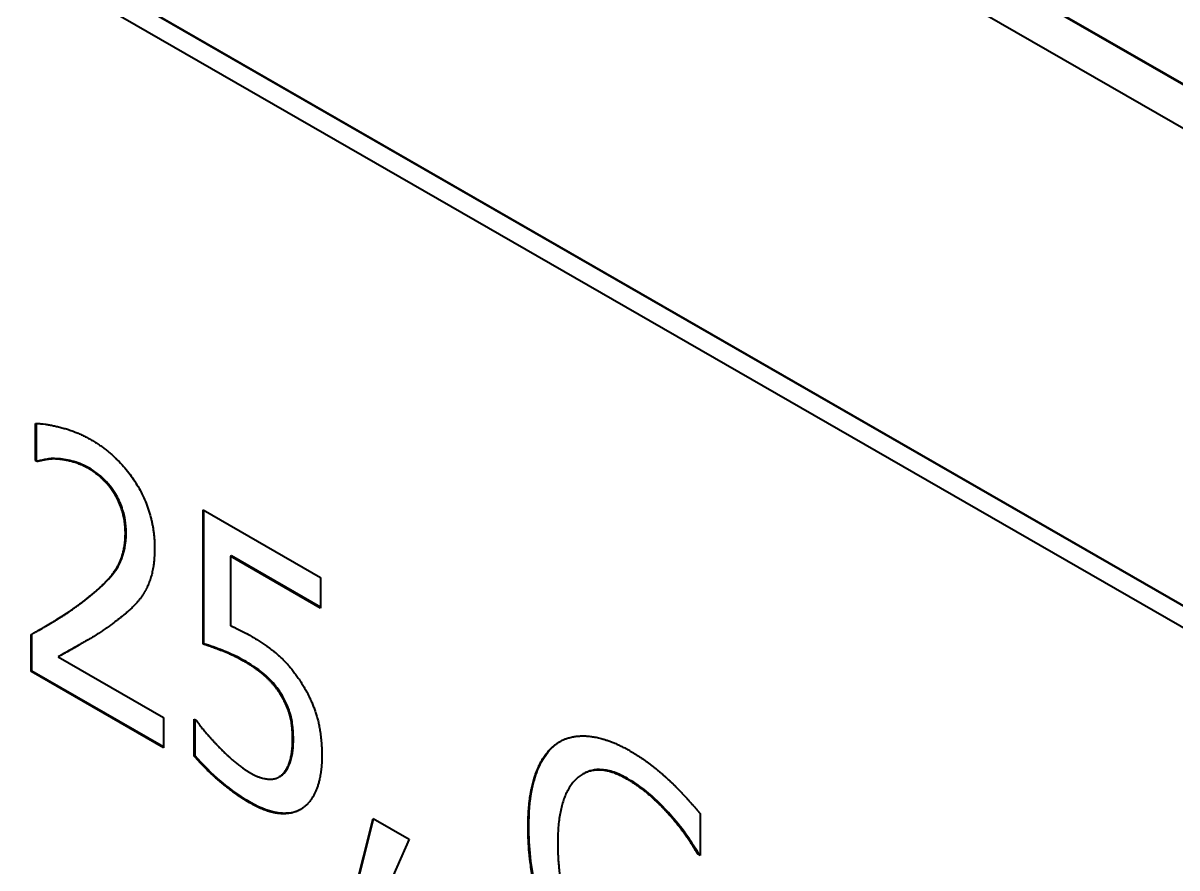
# Model space of a CAD drawing. Header units: millimetres. Extents: x 0 to 4205, y 0 to 2970.
# Drawn here: x 3758.75 to 3764.17, y 2237.85 to 2241.83 of the extents above; entities that cross this region are included whole.
import ezdxf

# ---------------------------------------------------------------- set-up
doc = ezdxf.new("R2010")
doc.units = ezdxf.units.MM
doc.header["$LTSCALE"] = 5
doc.layers.add('가시적인 것(ISO)', color=3, linetype='Continuous', lineweight=40)
doc.layers.add('가시적인 좁은 것(ISO)', color=3, linetype='Continuous', lineweight=35)

msp = doc.modelspace()

# ---------------------------------------------------------------- linework, layer by layer
at = {"layer": '가시적인 것(ISO)'}
for p, q in [((3769.7391, 2238.3493), (3754.006, 2247.4094)), ((3754.0095, 2247.4114), (3769.7391, 2238.3533)), ((3754.006, 2247.205), (3769.7391, 2238.1449)), ((3769.7391, 2235.8966), (3754.006, 2244.9567)), ((3754.0095, 2244.9588), (3769.7391, 2235.9007)), ((3769.8275, 2235.7435), (3753.9176, 2244.9054)), ((3758.8073, 2239.7695), (3758.8073, 2239.9444)), ((3758.8108, 2239.7715), (3758.8108, 2239.9444)), ((3758.8108, 2239.7715), (3758.8073, 2239.7695)), ((3758.815, 2239.765), (3758.8073, 2239.7695)), ((3758.8185, 2239.767), (3758.8108, 2239.7715)), ((3758.8185, 2239.767), (3758.815, 2239.765)), ((3759.5946, 2238.9066), (3759.5946, 2239.5387)), ((3759.5946, 2239.5387), (3760.1473, 2239.2204)), ((3759.5981, 2238.9087), (3759.5981, 2239.5366)), ((3759.7279, 2239.3219), (3759.7244, 2239.3198)), ((3760.1473, 2239.0763), (3759.7244, 2239.3198)), ((3759.7244, 2239.3198), (3759.7244, 2238.9929)), ((3760.1473, 2239.0804), (3759.7279, 2239.3219)), ((3760.1473, 2239.2204), (3760.1473, 2239.0763)), ((3758.7866, 2238.7776), (3758.7866, 2238.9515)), ((3758.7902, 2238.7797), (3758.7902, 2238.9535)), ((3758.8214, 2238.9714), (3758.8178, 2238.9693)), ((3759.5981, 2238.9087), (3759.5946, 2238.9066)), ((3758.9165, 2238.849), (3758.913, 2238.847)), ((3758.913, 2238.847), (3759.4089, 2238.5614)), ((3758.7902, 2238.7797), (3758.7866, 2238.7776)), ((3759.4089, 2238.4193), (3758.7866, 2238.7776)), ((3759.4089, 2238.4233), (3758.7902, 2238.7797)), ((3759.9626, 2238.672), (3759.959, 2238.6699)), ((3759.4089, 2238.5614), (3759.4089, 2238.4193)), ((3759.5533, 2238.3798), (3759.5533, 2238.5537)), ((3759.5533, 2238.5537), (3759.5628, 2238.5483)), ((3759.5569, 2238.3819), (3759.5569, 2238.5517)), ((3759.5569, 2238.3819), (3759.5533, 2238.3798)), ((3759.9557, 2238.2839), (3759.9522, 2238.2819)), ((3759.9677, 2238.2923), (3759.9642, 2238.2903)), ((3761.3838, 2238.2971), (3761.3803, 2238.2951)), ((3760.2754, 2237.6152), (3760.394, 2238.0866)), ((3760.2789, 2237.6173), (3760.3966, 2238.085)), ((3760.394, 2238.0866), (3760.5633, 2237.989)), ((3761.9325, 2238.1089), (3761.9325, 2237.9121)), ((3760.5633, 2237.989), (3760.3742, 2237.5583)), ((3761.9249, 2237.9206), (3761.9214, 2237.9185)), ((3761.9325, 2237.9162), (3761.9249, 2237.9206)), ((3761.9325, 2237.9121), (3761.9214, 2237.9185))]:
    msp.add_line(p, q, dxfattribs=at)
for points, degree in [([(3758.8073, 2239.9444), (3758.8494, 2239.9449), (3758.999, 2239.9075), (3759.066, 2239.8689)], 2), ([(3759.066, 2239.8689), (3759.207, 2239.7877), (3759.3668, 2239.5138), (3759.3668, 2239.3588)], 2), ([(3758.9121, 2239.7766), (3758.8838, 2239.7791), (3758.8313, 2239.7695), (3758.815, 2239.765)], 2), ([(3759.0565, 2239.7322), (3759.0204, 2239.753), (3758.9465, 2239.7737), (3758.9121, 2239.7766)], 2), ([(3759.1795, 2239.6118), (3759.1562, 2239.65), (3759.0935, 2239.711), (3759.0565, 2239.7322)], 2), ([(3759.2293, 2239.429), (3759.2293, 2239.4807), (3759.2027, 2239.5736), (3759.1795, 2239.6118)], 2), ([(3759.0299, 2239.1066), (3759.1451, 2239.1943), (3759.2293, 2239.3306), (3759.2293, 2239.429)], 2), ([(3759.3668, 2239.3588), (3759.3668, 2239.2862), (3759.3393, 2239.1808), (3759.3144, 2239.1435)], 2), ([(3759.3144, 2239.1435), (3759.2895, 2239.1042), (3759.219, 2239.0394), (3759.1803, 2239.011)], 2), ([(3758.7866, 2238.9515), (3758.8537, 2238.9894), (3758.9732, 2239.0627), (3759.0299, 2239.1066)], 2), ([(3759.1803, 2239.011), (3759.1167, 2238.9632), (3758.9603, 2238.8724), (3758.913, 2238.847)], 2), ([(3759.7244, 2238.9929), (3759.7485, 2238.983), (3759.7966, 2238.9583), (3759.8155, 2238.9474)], 2), ([(3759.0154, 2238.9045), (3758.983, 2238.8858), (3758.9469, 2238.8653), (3758.9165, 2238.849)], 3), ([(3759.7932, 2238.8221), (3759.739, 2238.8533), (3759.6281, 2238.8963), (3759.5946, 2238.9066)], 2), ([(3759.8155, 2238.9474), (3759.8929, 2238.9028), (3760.0003, 2238.8101), (3760.0493, 2238.7362)], 2), ([(3759.959, 2238.6699), (3759.9298, 2238.7176), (3759.8456, 2238.7919), (3759.7932, 2238.8221)], 2), ([(3760.0493, 2238.7362), (3760.1, 2238.6613), (3760.1533, 2238.4915), (3760.1533, 2238.3802)], 2), ([(3760.0158, 2238.4604), (3760.0158, 2238.526), (3759.9866, 2238.6263), (3759.959, 2238.6699)], 2), ([(3759.5628, 2238.5483), (3759.5783, 2238.5255), (3759.6367, 2238.456), (3759.672, 2238.4198)], 2), ([(3761.2544, 2238.4368), (3761.3162, 2238.4816), (3761.4959, 2238.4657), (3761.6033, 2238.4038)], 2), ([(3759.672, 2238.4198), (3759.7115, 2238.3802), (3759.7777, 2238.3232), (3759.8189, 2238.2994)], 2), ([(3759.9642, 2238.2903), (3759.9891, 2238.3127), (3760.0158, 2238.3948), (3760.0158, 2238.4604)], 2), ([(3761.1228, 2238.0464), (3761.1228, 2238.1945), (3761.1908, 2238.3899), (3761.2544, 2238.4368)], 2), ([(3761.2579, 2238.4388), (3761.2629, 2238.4424), (3761.268, 2238.4458), (3761.2732, 2238.4489)], 3), ([(3759.8172, 2238.1583), (3759.745, 2238.1999), (3759.6049, 2238.3193), (3759.5533, 2238.3798)], 2), ([(3760.1533, 2238.3802), (3760.1533, 2238.2917), (3760.1069, 2238.1674), (3760.0648, 2238.136)], 2), ([(3761.6033, 2238.4038), (3761.654, 2238.3746), (3761.7469, 2238.3032), (3761.7898, 2238.2626)], 2), ([(3761.587, 2238.2721), (3761.4417, 2238.3557), (3761.2621, 2238.1928), (3761.2621, 2237.9712)], 2), ([(3759.8189, 2238.2994), (3759.8593, 2238.2762), (3759.9367, 2238.2674), (3759.9642, 2238.2903)], 2), ([(3759.9557, 2238.2839), (3759.9599, 2238.2864), (3759.9639, 2238.2892), (3759.9677, 2238.2923)], 3), ([(3761.7941, 2238.0951), (3761.7529, 2238.1437), (3761.648, 2238.2369), (3761.587, 2238.2721)], 2), ([(3761.7898, 2238.2626), (3761.8234, 2238.2314), (3761.9067, 2238.1396), (3761.9325, 2238.1089)], 2), ([(3760.0648, 2238.136), (3760.0218, 2238.1051), (3759.8954, 2238.1133), (3759.8172, 2238.1583)], 2), ([(3761.9214, 2237.9185), (3761.8964, 2237.9597), (3761.8423, 2238.0396), (3761.7941, 2238.0951)], 2), ([(3761.2544, 2237.4927), (3761.1908, 2237.6108), (3761.1228, 2237.8904), (3761.1228, 2238.0464)], 2), ([(3761.2621, 2237.9712), (3761.2621, 2237.848), (3761.3094, 2237.6359), (3761.3541, 2237.5466)], 2)]:
    msp.add_open_spline(points, degree=degree, dxfattribs=at)
for points, knots in [([(3758.9157, 2239.7787), (3758.8875, 2239.7811), (3758.868, 2239.7776), (3758.8476, 2239.7739), (3758.8316, 2239.7706), (3758.8185, 2239.767)], [-0.02081777, -0.02081777, -0.02081777, -0.02081777, -0.01379429, -0.01379429, 0, 0, 0, 0]), ([(3759.0601, 2239.7343), (3759.0255, 2239.7542), (3758.9986, 2239.7622), (3758.9626, 2239.7722), (3758.9388, 2239.7767), (3758.9157, 2239.7787)], [-0.03148889, -0.03148889, -0.03148889, -0.03148889, -0.02135379, -0.02135379, 0, 0, 0, 0]), ([(3759.183, 2239.6138), (3759.1752, 2239.6266), (3759.1668, 2239.6387), (3759.1458, 2239.6652), (3759.1351, 2239.676), (3759.1064, 2239.7039), (3759.0834, 2239.7209), (3759.0601, 2239.7343)], [-0.03025866, -0.03025866, -0.03025866, -0.03025866, -0.02572677, -0.02572677, -0.01975902, -0.01975902, 0, 0, 0, 0]), ([(3759.2328, 2239.4311), (3759.2328, 2239.4504), (3759.2314, 2239.4707), (3759.2261, 2239.5028), (3759.2222, 2239.5229), (3759.2058, 2239.5706), (3759.1958, 2239.5927), (3759.183, 2239.6138)], [-0.06223784, -0.06223784, -0.06223784, -0.06223784, -0.03135472, -0.03135472, -0.014809, -0.014809, 0, 0, 0, 0]), ([(3759.0334, 2239.1086), (3759.1556, 2239.2017), (3759.1908, 2239.2589), (3759.2239, 2239.3335), (3759.2328, 2239.3787), (3759.2328, 2239.4311)], [-0.07427586, -0.07427586, -0.07427586, -0.07427586, -0.03840956, -0.03840956, 0, 0, 0, 0]), ([(3758.8214, 2238.9714), (3758.8657, 2238.9969), (3758.8978, 2239.0164), (3758.9571, 2239.0528), (3758.9959, 2239.0797), (3759.0334, 2239.1086)], [-0.07223175, -0.07223175, -0.07223175, -0.07223175, -0.04889198, -0.04889198, 0, 0, 0, 0]), ([(3759.7967, 2238.8241), (3759.7432, 2238.8549), (3759.702, 2238.871), (3759.6597, 2238.8874), (3759.6255, 2238.9002), (3759.5981, 2238.9087)], [-0.03682437, -0.03682437, -0.03682437, -0.03682437, -0.0238375, -0.0238375, 0, 0, 0, 0]), ([(3759.9626, 2238.672), (3759.9527, 2238.688), (3759.9419, 2238.703), (3759.9132, 2238.7371), (3759.8981, 2238.7507), (3759.8606, 2238.7838), (3759.8283, 2238.8059), (3759.7967, 2238.8241)], [-0.0370555, -0.0370555, -0.0370555, -0.0370555, -0.03287275, -0.03287275, -0.02685488, -0.02685488, 0, 0, 0, 0]), ([(3760.0193, 2238.4624), (3760.0193, 2238.4854), (3760.018, 2238.5101), (3760.0114, 2238.5529), (3760.007, 2238.5732), (3759.9897, 2238.6228), (3759.9777, 2238.6479), (3759.9626, 2238.672)], [-0.05405512, -0.05405512, -0.05405512, -0.05405512, -0.03261297, -0.03261297, -0.01706878, -0.01706878, 0, 0, 0, 0]), ([(3759.9677, 2238.2923), (3759.9893, 2238.3118), (3760.0003, 2238.3383), (3760.0159, 2238.3864), (3760.0193, 2238.4243), (3760.0193, 2238.4624)], [-0.04388084, -0.04388084, -0.04388084, -0.04388084, -0.02795964, -0.02795964, 0, 0, 0, 0]), ([(3761.1264, 2238.0485), (3761.1264, 2238.181), (3761.1468, 2238.2614), (3761.1885, 2238.3662), (3761.218, 2238.4094), (3761.2579, 2238.4388)], [-0.1010123, -0.1010123, -0.1010123, -0.1010123, -0.0512306, -0.0512306, 0, 0, 0, 0]), ([(3759.8208, 2238.1603), (3759.7543, 2238.1986), (3759.7041, 2238.2398), (3759.637, 2238.297), (3759.5949, 2238.3373), (3759.5569, 2238.3819)], [-0.05861252, -0.05861252, -0.05861252, -0.05861252, -0.03626951, -0.03626951, 0, 0, 0, 0]), ([(3761.5905, 2238.2741), (3761.5693, 2238.2863), (3761.5481, 2238.2964), (3761.5075, 2238.3105), (3761.4883, 2238.3147), (3761.4373, 2238.3184), (3761.4088, 2238.3115), (3761.3838, 2238.2971)], [-0.2319582, -0.2319582, -0.2319582, -0.2319582, -0.2003238, -0.2003238, -0.1702621, -0.1702621, -0.1174823, -0.1174823, -0.1174823, -0.1174823]), ([(3761.7977, 2238.0972), (3761.7571, 2238.145), (3761.7188, 2238.1792), (3761.667, 2238.2252), (3761.6288, 2238.2521), (3761.5905, 2238.2741)], [-0.04550665, -0.04550665, -0.04550665, -0.04550665, -0.03248246, -0.03248246, 0, 0, 0, 0]), ([(3760.0548, 2238.1295), (3760.0433, 2238.1231), (3760.0309, 2238.1184), (3759.9933, 2238.1095), (3759.9707, 2238.1103), (3759.913, 2238.1158), (3759.8673, 2238.1336), (3759.8208, 2238.1603)], [-0.0604816, -0.0604816, -0.0604816, -0.0604816, -0.05307498, -0.05307498, -0.03947407, -0.03947407, 0, 0, 0, 0]), ([(3761.9249, 2237.9206), (3761.9082, 2237.9481), (3761.8909, 2237.9752), (3761.8522, 2238.0322), (3761.8248, 2238.0659), (3761.7977, 2238.0972)], [-0.04799963, -0.04799963, -0.04799963, -0.04799963, -0.02569689, -0.02569689, 0, 0, 0, 0]), ([(3761.2579, 2237.4947), (3761.2361, 2237.5351), (3761.2175, 2237.5764), (3761.1819, 2237.6706), (3761.1689, 2237.7174), (3761.1354, 2237.8553), (3761.1264, 2237.9556), (3761.1264, 2238.0485)], [-0.1102144, -0.1102144, -0.1102144, -0.1102144, -0.0915163, -0.0915163, -0.0681294, -0.0681294, 0, 0, 0, 0])]:
    msp.add_open_spline(points, degree=3, knots=knots, dxfattribs=at)
at = {"layer": '가시적인 좁은 것(ISO)'}
for p, q in [((3758.9157, 2239.7787), (3758.9121, 2239.7766)), ((3759.0601, 2239.7343), (3759.0565, 2239.7322)), ((3759.183, 2239.6138), (3759.1795, 2239.6118)), ((3759.2328, 2239.4311), (3759.2293, 2239.429)), ((3759.0334, 2239.1086), (3759.0299, 2239.1066)), ((3759.7967, 2238.8241), (3759.7932, 2238.8221)), ((3760.0193, 2238.4624), (3760.0158, 2238.4604)), ((3761.2579, 2238.4388), (3761.2544, 2238.4368)), ((3761.5905, 2238.2741), (3761.587, 2238.2721)), ((3759.8208, 2238.1603), (3759.8172, 2238.1583)), ((3761.7977, 2238.0972), (3761.7941, 2238.0951)), ((3761.1264, 2238.0485), (3761.1228, 2238.0464))]:
    msp.add_line(p, q, dxfattribs=at)

doc.saveas('drawing.dxf')
